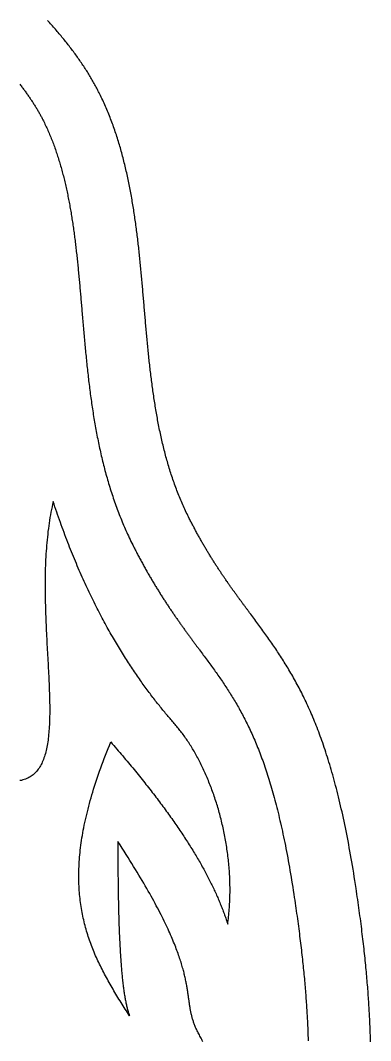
# Model space of a CAD drawing. Extents: x 5 to 105, y 2 to 136.
# Drawn here: x 86.5 to 93.88, y 102.6 to 124.13 of the extents above; entities that cross this region are included whole.
import ezdxf

# ---------------------------------------------------------------- set-up
doc = ezdxf.new("R2010")
doc.units = 0
doc.layers.get('0').update_dxf_attribs({"linetype": 'CONTINUOUS'})

msp = doc.modelspace()

# ---------------------------------------------------------------- linework, layer by layer
at = {"color": 7}
for points in [[(88.1705, 122.578, 0), (88.1582, 122.602, 0), (88.1457, 122.627, 0), (88.1331, 122.652, 0), (88.1203, 122.677, 0), (88.1073, 122.701, 0), (88.0942, 122.726, 0), (88.081, 122.751, 0), (88.0676, 122.775, 0), (88.054, 122.8, 0), (88.0402, 122.824, 0), (88.0264, 122.849, 0), (88.0123, 122.873, 0), (87.9981, 122.897, 0), (87.9838, 122.922, 0), (87.9693, 122.946, 0), (87.9546, 122.97, 0), (87.9399, 122.994, 0), (87.9249, 123.019, 0), (87.9098, 123.043, 0), (87.8946, 123.067, 0), (87.8792, 123.091, 0), (87.8637, 123.115, 0), (87.848, 123.139, 0), (87.8322, 123.163, 0), (87.8162, 123.187, 0), (87.8001, 123.211, 0), (87.7839, 123.235, 0), (87.7675, 123.259, 0), (87.751, 123.283, 0), (87.7343, 123.307, 0), (87.7175, 123.331, 0), (87.7006, 123.355, 0), (87.6835, 123.379, 0), (87.6663, 123.402, 0), (87.649, 123.426, 0), (87.6315, 123.45, 0), (87.6139, 123.474, 0), (87.5962, 123.497, 0), (87.5783, 123.521, 0), (87.5603, 123.545, 0), (87.5422, 123.568, 0), (87.524, 123.592, 0), (87.5056, 123.616, 0), (87.4871, 123.639, 0), (87.4685, 123.663, 0), (87.4497, 123.687, 0), (87.4308, 123.71, 0), (87.4118, 123.734, 0), (87.3927, 123.757, 0), (87.3735, 123.781, 0), (87.3541, 123.804, 0), (87.3346, 123.828, 0), (87.315, 123.851, 0), (87.2953, 123.875, 0), (87.2754, 123.898, 0), (87.2555, 123.922, 0), (87.2354, 123.945, 0), (87.2152, 123.969, 0), (87.1949, 123.992, 0), (87.1745, 124.016, 0), (87.154, 124.039, 0), (87.1334, 124.063, 0), (87.1126, 124.086, 0), (87.0918, 124.11, 0), (87.0708, 124.133, 0)], [(86.4863, 122.783, 0), (86.499, 122.766, 0), (86.5116, 122.75, 0), (86.5241, 122.733, 0), (86.5365, 122.717, 0), (86.5488, 122.7, 0), (86.5611, 122.684, 0), (86.5733, 122.667, 0), (86.5853, 122.651, 0), (86.5973, 122.635, 0), (86.6092, 122.618, 0), (86.621, 122.602, 0), (86.6327, 122.585, 0), (86.6443, 122.569, 0), (86.6558, 122.553, 0), (86.6673, 122.536, 0), (86.6786, 122.52, 0), (86.6899, 122.503, 0), (86.701, 122.487, 0), (86.7121, 122.471, 0), (86.723, 122.454, 0), (86.7339, 122.438, 0), (86.7446, 122.422, 0), (86.7553, 122.405, 0), (86.7659, 122.389, 0), (86.7763, 122.373, 0), (86.7867, 122.356, 0), (86.797, 122.34, 0), (86.8072, 122.323, 0), (86.8172, 122.307, 0), (86.8272, 122.291, 0), (86.8371, 122.274, 0), (86.8468, 122.258, 0), (86.8565, 122.242, 0), (86.8661, 122.226, 0), (86.8756, 122.209, 0), (86.8849, 122.193, 0), (86.8942, 122.177, 0), (86.9033, 122.16, 0), (86.9124, 122.144, 0), (86.9213, 122.128, 0), (86.9302, 122.111, 0), (86.9389, 122.095, 0), (86.9475, 122.079, 0), (86.956, 122.062, 0), (86.9644, 122.046, 0), (86.9727, 122.03, 0), (86.9809, 122.013, 0), (86.989, 121.997, 0)], [(89.1073, 118.102, 0), (89.1042, 118.138, 0), (89.1011, 118.174, 0), (89.098, 118.21, 0), (89.0949, 118.247, 0), (89.0918, 118.283, 0), (89.0887, 118.319, 0), (89.0856, 118.355, 0), (89.0825, 118.392, 0), (89.0793, 118.428, 0), (89.0762, 118.464, 0), (89.073, 118.5, 0), (89.0698, 118.537, 0), (89.0666, 118.573, 0), (89.0633, 118.609, 0), (89.0601, 118.646, 0), (89.0568, 118.682, 0), (89.0535, 118.718, 0), (89.0501, 118.755, 0), (89.0467, 118.791, 0), (89.0433, 118.827, 0), (89.0399, 118.864, 0), (89.0364, 118.9, 0), (89.0329, 118.936, 0), (89.0294, 118.973, 0), (89.0258, 119.009, 0), (89.0222, 119.045, 0), (89.0185, 119.082, 0), (89.0148, 119.118, 0), (89.011, 119.154, 0), (89.0072, 119.191, 0), (89.0034, 119.227, 0), (88.9995, 119.263, 0), (88.9955, 119.3, 0), (88.9915, 119.336, 0), (88.9874, 119.372, 0), (88.9833, 119.409, 0), (88.9791, 119.445, 0), (88.9749, 119.481, 0), (88.9706, 119.518, 0), (88.9663, 119.554, 0), (88.9618, 119.59, 0), (88.9573, 119.626, 0), (88.9528, 119.663, 0), (88.9482, 119.699, 0), (88.9435, 119.735, 0), (88.9387, 119.771, 0), (88.9339, 119.807, 0), (88.9289, 119.844, 0), (88.924, 119.88, 0), (88.9189, 119.916, 0), (88.9137, 119.952, 0), (88.9085, 119.988, 0), (88.9032, 120.024, 0), (88.8978, 120.06, 0), (88.8923, 120.096, 0), (88.8867, 120.132, 0), (88.8811, 120.168, 0), (88.8753, 120.204, 0), (88.8695, 120.24, 0), (88.8636, 120.276, 0), (88.8575, 120.312, 0), (88.8514, 120.347, 0), (88.8452, 120.383, 0), (88.8388, 120.419, 0), (88.8324, 120.455, 0), (88.8259, 120.491, 0), (88.8192, 120.526, 0), (88.8125, 120.562, 0), (88.8056, 120.597, 0), (88.7987, 120.633, 0), (88.7916, 120.669, 0), (88.7844, 120.704, 0), (88.7771, 120.74, 0), (88.7697, 120.775, 0), (88.7622, 120.81, 0), (88.7545, 120.846, 0), (88.7468, 120.881, 0), (88.7389, 120.916, 0), (88.7309, 120.951, 0), (88.7227, 120.987, 0), (88.7145, 121.022, 0), (88.7061, 121.057, 0), (88.6975, 121.092, 0), (88.6889, 121.127, 0), (88.6801, 121.162, 0), (88.6712, 121.197, 0), (88.6621, 121.232, 0), (88.6529, 121.266, 0), (88.6436, 121.301, 0), (88.6341, 121.336, 0), (88.6245, 121.371, 0), (88.6147, 121.405, 0), (88.6048, 121.44, 0), (88.5948, 121.474, 0), (88.5846, 121.509, 0), (88.5742, 121.543, 0), (88.5637, 121.577, 0), (88.5531, 121.612, 0), (88.5423, 121.646, 0), (88.5313, 121.68, 0), (88.5202, 121.714, 0), (88.5089, 121.748, 0), (88.4975, 121.782, 0), (88.4858, 121.816, 0), (88.4741, 121.85, 0), (88.4621, 121.884, 0), (88.45, 121.918, 0), (88.4378, 121.951, 0), (88.4253, 121.985, 0), (88.4127, 122.018, 0), (88.3999, 122.052, 0), (88.387, 122.085, 0), (88.3738, 122.119, 0), (88.3605, 122.152, 0), (88.347, 122.185, 0), (88.3333, 122.218, 0), (88.3195, 122.251, 0), (88.3054, 122.284, 0), (88.2912, 122.317, 0), (88.2768, 122.35, 0), (88.2622, 122.383, 0), (88.2474, 122.415, 0), (88.2324, 122.448, 0), (88.2172, 122.481, 0), (88.2018, 122.513, 0), (88.1863, 122.545, 0), (88.1705, 122.578, 0)], [(86.989, 121.997, 0), (87.0022, 121.97, 0), (87.0153, 121.943, 0), (87.0281, 121.916, 0), (87.0409, 121.888, 0), (87.0534, 121.861, 0), (87.0658, 121.833, 0), (87.0781, 121.806, 0), (87.0901, 121.778, 0), (87.1021, 121.75, 0), (87.1138, 121.723, 0), (87.1255, 121.695, 0), (87.1369, 121.667, 0), (87.1483, 121.638, 0), (87.1594, 121.61, 0), (87.1705, 121.582, 0), (87.1814, 121.554, 0), (87.1921, 121.525, 0), (87.2027, 121.497, 0), (87.2132, 121.468, 0), (87.2235, 121.439, 0), (87.2337, 121.41, 0), (87.2437, 121.382, 0), (87.2536, 121.353, 0), (87.2634, 121.324, 0), (87.273, 121.295, 0), (87.2825, 121.265, 0), (87.2919, 121.236, 0), (87.3011, 121.207, 0), (87.3102, 121.177, 0), (87.3192, 121.148, 0), (87.3281, 121.118, 0), (87.3368, 121.089, 0), (87.3454, 121.059, 0), (87.3539, 121.029, 0), (87.3623, 120.999, 0), (87.3706, 120.969, 0), (87.3787, 120.939, 0), (87.3867, 120.909, 0), (87.3946, 120.879, 0), (87.4024, 120.849, 0), (87.4101, 120.818, 0), (87.4177, 120.788, 0), (87.4251, 120.757, 0), (87.4325, 120.727, 0), (87.4397, 120.696, 0), (87.4469, 120.665, 0), (87.4539, 120.635, 0), (87.4608, 120.604, 0), (87.4677, 120.573, 0), (87.4744, 120.542, 0), (87.481, 120.511, 0), (87.4875, 120.48, 0), (87.494, 120.449, 0), (87.5003, 120.417, 0), (87.5066, 120.386, 0), (87.5127, 120.355, 0), (87.5188, 120.323, 0), (87.5248, 120.292, 0), (87.5306, 120.26, 0), (87.5364, 120.229, 0), (87.5421, 120.197, 0), (87.5478, 120.165, 0), (87.5533, 120.133, 0), (87.5588, 120.102, 0), (87.5641, 120.07, 0), (87.5694, 120.038, 0), (87.5747, 120.006, 0), (87.5798, 119.973, 0), (87.5849, 119.941, 0), (87.5899, 119.909, 0), (87.5948, 119.877, 0), (87.5997, 119.844, 0), (87.6044, 119.812, 0), (87.6091, 119.78, 0), (87.6138, 119.747, 0), (87.6184, 119.714, 0), (87.6229, 119.682, 0), (87.6273, 119.649, 0), (87.6317, 119.616, 0), (87.6361, 119.584, 0), (87.6403, 119.551, 0), (87.6445, 119.518, 0), (87.6487, 119.485, 0), (87.6528, 119.452, 0), (87.6568, 119.419, 0), (87.6608, 119.386, 0), (87.6648, 119.353, 0), (87.6686, 119.319, 0), (87.6725, 119.286, 0), (87.6763, 119.253, 0), (87.68, 119.22, 0), (87.6837, 119.186, 0), (87.6874, 119.153, 0), (87.691, 119.119, 0), (87.6946, 119.086, 0), (87.6981, 119.052, 0), (87.7016, 119.018, 0), (87.705, 118.985, 0), (87.7085, 118.951, 0), (87.7119, 118.917, 0), (87.7152, 118.884, 0), (87.7185, 118.85, 0), (87.7218, 118.816, 0), (87.7251, 118.782, 0), (87.7283, 118.748, 0), (87.7315, 118.714, 0), (87.7347, 118.68, 0), (87.7379, 118.646, 0), (87.741, 118.612, 0), (87.7441, 118.577, 0), (87.7472, 118.543, 0), (87.7503, 118.509, 0), (87.7534, 118.475, 0), (87.7564, 118.44, 0), (87.7594, 118.406, 0), (87.7624, 118.372, 0), (87.7654, 118.337, 0), (87.7684, 118.303, 0), (87.7714, 118.268, 0), (87.7744, 118.234, 0), (87.7774, 118.199, 0), (87.7803, 118.164, 0), (87.7833, 118.13, 0), (87.7862, 118.095, 0), (87.7892, 118.06, 0), (87.7922, 118.026, 0), (87.7951, 117.991, 0)], [(90.0589, 113.619, 0), (90.0428, 113.651, 0), (90.0269, 113.683, 0), (90.0113, 113.715, 0), (89.9958, 113.747, 0), (89.9805, 113.78, 0), (89.9655, 113.812, 0), (89.9506, 113.844, 0), (89.9359, 113.877, 0), (89.9214, 113.91, 0), (89.9071, 113.942, 0), (89.893, 113.975, 0), (89.879, 114.008, 0), (89.8653, 114.041, 0), (89.8517, 114.074, 0), (89.8384, 114.107, 0), (89.8252, 114.14, 0), (89.8121, 114.173, 0), (89.7993, 114.207, 0), (89.7866, 114.24, 0), (89.7741, 114.274, 0), (89.7618, 114.307, 0), (89.7497, 114.341, 0), (89.7377, 114.375, 0), (89.7259, 114.408, 0), (89.7142, 114.442, 0), (89.7027, 114.476, 0), (89.6914, 114.51, 0), (89.6802, 114.544, 0), (89.6692, 114.578, 0), (89.6584, 114.612, 0), (89.6477, 114.647, 0), (89.6372, 114.681, 0), (89.6268, 114.715, 0), (89.6166, 114.75, 0), (89.6065, 114.784, 0), (89.5966, 114.819, 0), (89.5868, 114.853, 0), (89.5771, 114.888, 0), (89.5677, 114.923, 0), (89.5583, 114.958, 0), (89.5491, 114.992, 0), (89.54, 115.027, 0), (89.5311, 115.062, 0), (89.5223, 115.097, 0), (89.5136, 115.132, 0), (89.5051, 115.167, 0), (89.4967, 115.203, 0), (89.4884, 115.238, 0), (89.4803, 115.273, 0), (89.4722, 115.308, 0), (89.4644, 115.344, 0), (89.4566, 115.379, 0), (89.4489, 115.414, 0), (89.4414, 115.45, 0), (89.434, 115.485, 0), (89.4267, 115.521, 0), (89.4195, 115.557, 0), (89.4124, 115.592, 0), (89.4055, 115.628, 0), (89.3986, 115.664, 0), (89.3919, 115.699, 0), (89.3853, 115.735, 0), (89.3787, 115.771, 0), (89.3723, 115.807, 0), (89.366, 115.843, 0), (89.3598, 115.879, 0), (89.3537, 115.915, 0), (89.3476, 115.951, 0), (89.3417, 115.987, 0), (89.3359, 116.023, 0), (89.3301, 116.059, 0), (89.3245, 116.095, 0), (89.3189, 116.131, 0), (89.3135, 116.168, 0), (89.3081, 116.204, 0), (89.3028, 116.24, 0), (89.2976, 116.276, 0), (89.2924, 116.313, 0), (89.2874, 116.349, 0), (89.2824, 116.385, 0), (89.2775, 116.422, 0), (89.2727, 116.458, 0), (89.2679, 116.494, 0), (89.2632, 116.531, 0), (89.2586, 116.567, 0), (89.2541, 116.604, 0), (89.2496, 116.64, 0), (89.2452, 116.677, 0), (89.2408, 116.713, 0), (89.2366, 116.75, 0), (89.2323, 116.786, 0), (89.2282, 116.823, 0), (89.2241, 116.859, 0), (89.22, 116.896, 0), (89.216, 116.932, 0), (89.2121, 116.969, 0), (89.2082, 117.006, 0), (89.2043, 117.042, 0), (89.2005, 117.079, 0), (89.1968, 117.115, 0), (89.1931, 117.152, 0), (89.1894, 117.188, 0), (89.1858, 117.225, 0), (89.1822, 117.262, 0), (89.1787, 117.298, 0), (89.1752, 117.335, 0), (89.1717, 117.372, 0), (89.1683, 117.408, 0), (89.1649, 117.445, 0), (89.1615, 117.481, 0), (89.1582, 117.518, 0), (89.1548, 117.554, 0), (89.1516, 117.591, 0), (89.1483, 117.628, 0), (89.145, 117.664, 0), (89.1418, 117.701, 0), (89.1386, 117.737, 0), (89.1354, 117.774, 0), (89.1323, 117.81, 0), (89.1291, 117.847, 0), (89.126, 117.883, 0), (89.1228, 117.92, 0), (89.1197, 117.956, 0), (89.1166, 117.993, 0), (89.1135, 118.029, 0), (89.1104, 118.066, 0), (89.1073, 118.102, 0)], [(87.7951, 117.991, 0), (87.7985, 117.952, 0), (87.8018, 117.912, 0), (87.8052, 117.873, 0), (87.8085, 117.833, 0), (87.8119, 117.794, 0), (87.8153, 117.754, 0), (87.8187, 117.715, 0), (87.8221, 117.675, 0), (87.8256, 117.636, 0), (87.829, 117.596, 0), (87.8325, 117.557, 0), (87.836, 117.517, 0), (87.8395, 117.478, 0), (87.8431, 117.438, 0), (87.8466, 117.399, 0), (87.8502, 117.359, 0), (87.8539, 117.319, 0), (87.8575, 117.28, 0), (87.8613, 117.24, 0), (87.865, 117.2, 0), (87.8688, 117.161, 0), (87.8726, 117.121, 0), (87.8765, 117.081, 0), (87.8804, 117.042, 0), (87.8844, 117.002, 0), (87.8884, 116.962, 0), (87.8925, 116.923, 0), (87.8966, 116.883, 0), (87.9008, 116.843, 0), (87.905, 116.804, 0), (87.9093, 116.764, 0), (87.9136, 116.724, 0), (87.918, 116.684, 0), (87.9225, 116.645, 0), (87.9271, 116.605, 0), (87.9317, 116.565, 0), (87.9364, 116.525, 0), (87.9411, 116.486, 0), (87.9459, 116.446, 0), (87.9509, 116.406, 0), (87.9558, 116.367, 0), (87.9609, 116.327, 0), (87.966, 116.287, 0), (87.9713, 116.247, 0), (87.9766, 116.208, 0), (87.982, 116.168, 0), (87.9875, 116.128, 0), (87.9931, 116.089, 0), (87.9987, 116.049, 0), (88.0045, 116.009, 0), (88.0104, 115.97, 0), (88.0163, 115.93, 0), (88.0224, 115.89, 0), (88.0286, 115.851, 0), (88.0349, 115.811, 0), (88.0412, 115.771, 0), (88.0477, 115.732, 0), (88.0543, 115.692, 0), (88.061, 115.653, 0), (88.0679, 115.613, 0), (88.0748, 115.574, 0), (88.0819, 115.534, 0), (88.089, 115.494, 0), (88.0963, 115.455, 0), (88.1038, 115.416, 0), (88.1113, 115.376, 0), (88.119, 115.337, 0), (88.1268, 115.297, 0), (88.1347, 115.258, 0), (88.1428, 115.218, 0), (88.151, 115.179, 0), (88.1593, 115.14, 0), (88.1678, 115.1, 0), (88.1764, 115.061, 0), (88.1852, 115.022, 0), (88.1941, 114.982, 0), (88.2032, 114.943, 0), (88.2124, 114.904, 0), (88.2217, 114.865, 0), (88.2312, 114.826, 0), (88.2409, 114.786, 0), (88.2507, 114.747, 0), (88.2607, 114.708, 0), (88.2708, 114.669, 0), (88.2811, 114.63, 0), (88.2915, 114.591, 0), (88.3021, 114.552, 0), (88.3129, 114.513, 0), (88.3239, 114.474, 0), (88.335, 114.435, 0), (88.3463, 114.397, 0), (88.3578, 114.358, 0), (88.3694, 114.319, 0), (88.3813, 114.28, 0), (88.3933, 114.242, 0), (88.4055, 114.203, 0), (88.4179, 114.164, 0), (88.4304, 114.126, 0), (88.4432, 114.087, 0), (88.4561, 114.049, 0), (88.4693, 114.01, 0), (88.4826, 113.972, 0), (88.4961, 113.933, 0), (88.5098, 113.895, 0), (88.5237, 113.856, 0), (88.5379, 113.818, 0), (88.5522, 113.78, 0), (88.5667, 113.742, 0), (88.5815, 113.703, 0), (88.5964, 113.665, 0), (88.6116, 113.627, 0), (88.6269, 113.589, 0), (88.6425, 113.551, 0), (88.6583, 113.513, 0), (88.6743, 113.475, 0), (88.6906, 113.437, 0), (88.707, 113.4, 0), (88.7237, 113.362, 0), (88.7406, 113.324, 0), (88.7578, 113.286, 0), (88.7751, 113.249, 0), (88.7927, 113.211, 0), (88.8106, 113.174, 0), (88.8287, 113.136, 0), (88.847, 113.099, 0), (88.8655, 113.062, 0), (88.8843, 113.024, 0)], [(87.1888, 113.98, 0), (87.176, 113.924, 0), (87.1638, 113.867, 0), (87.1521, 113.81, 0), (87.1411, 113.752, 0), (87.1306, 113.695, 0), (87.1206, 113.637, 0), (87.1112, 113.579, 0), (87.1023, 113.521, 0), (87.0939, 113.462, 0), (87.086, 113.404, 0), (87.0787, 113.345, 0), (87.0718, 113.286, 0), (87.0653, 113.227, 0), (87.0593, 113.167, 0), (87.0538, 113.108, 0), (87.0487, 113.048, 0), (87.0441, 112.989, 0), (87.0398, 112.929, 0), (87.036, 112.869, 0), (87.0325, 112.809, 0), (87.0294, 112.749, 0), (87.0267, 112.689, 0), (87.0244, 112.628, 0), (87.0224, 112.568, 0), (87.0207, 112.508, 0), (87.0193, 112.447, 0), (87.0183, 112.387, 0), (87.0176, 112.327, 0), (87.0171, 112.266, 0), (87.0169, 112.206, 0), (87.017, 112.146, 0), (87.0174, 112.085, 0), (87.018, 112.025, 0), (87.0188, 111.965, 0), (87.0199, 111.905, 0), (87.0211, 111.845, 0), (87.0226, 111.785, 0), (87.0242, 111.725, 0), (87.0261, 111.665, 0), (87.028, 111.606, 0), (87.0302, 111.546, 0), (87.0325, 111.487, 0), (87.0349, 111.428, 0), (87.0374, 111.369, 0), (87.0401, 111.31, 0), (87.0428, 111.251, 0), (87.0457, 111.193, 0), (87.0486, 111.135, 0), (87.0515, 111.077, 0), (87.0545, 111.019, 0), (87.0576, 110.961, 0), (87.0607, 110.904, 0), (87.0638, 110.847, 0), (87.0669, 110.79, 0), (87.07, 110.734, 0), (87.0731, 110.678, 0), (87.0762, 110.622, 0), (87.0792, 110.566, 0), (87.0822, 110.511, 0), (87.0851, 110.456, 0), (87.088, 110.402, 0), (87.0907, 110.347, 0), (87.0934, 110.293, 0), (87.096, 110.24, 0), (87.0984, 110.187, 0), (87.1008, 110.134, 0), (87.1029, 110.082, 0), (87.105, 110.03, 0), (87.1068, 109.979, 0), (87.1085, 109.928, 0), (87.11, 109.877, 0), (87.1114, 109.827, 0), (87.1125, 109.778, 0), (87.1133, 109.729, 0), (87.114, 109.68, 0), (87.1144, 109.632, 0), (87.1146, 109.584, 0), (87.1145, 109.537, 0), (87.1141, 109.491, 0), (87.1134, 109.445, 0), (87.1125, 109.399, 0), (87.1112, 109.355, 0), (87.1096, 109.31, 0), (87.1077, 109.267, 0), (87.1054, 109.224, 0), (87.1028, 109.181, 0), (87.0998, 109.139, 0), (87.0965, 109.098, 0), (87.0927, 109.058, 0), (87.0886, 109.018, 0), (87.084, 108.978, 0), (87.0791, 108.94, 0), (87.0736, 108.902, 0), (87.0678, 108.865, 0), (87.0615, 108.828, 0), (87.0547, 108.793, 0), (87.0474, 108.758, 0), (87.0397, 108.723, 0), (87.0314, 108.69, 0), (87.0227, 108.657, 0), (87.0134, 108.625, 0), (87.0036, 108.594, 0), (86.9932, 108.563, 0), (86.9823, 108.534, 0), (86.9708, 108.505, 0), (86.9587, 108.477, 0), (86.9461, 108.45, 0), (86.9328, 108.424, 0), (86.9189, 108.398, 0), (86.9044, 108.374, 0), (86.8893, 108.35, 0), (86.8735, 108.327, 0), (86.857, 108.305, 0), (86.8399, 108.284, 0), (86.8221, 108.264, 0), (86.8036, 108.245, 0), (86.7844, 108.227, 0), (86.7645, 108.209, 0), (86.7439, 108.193, 0), (86.7225, 108.178, 0), (86.7004, 108.164, 0), (86.6775, 108.15, 0), (86.6539, 108.138, 0), (86.6294, 108.127, 0), (86.6042, 108.116, 0), (86.5781, 108.107, 0), (86.5513, 108.099, 0)], [(89.7593, 109.271, 0), (89.7418, 109.291, 0), (89.7241, 109.311, 0), (89.7064, 109.332, 0), (89.6885, 109.352, 0), (89.6705, 109.373, 0), (89.6524, 109.395, 0), (89.6342, 109.416, 0), (89.6159, 109.438, 0), (89.5975, 109.46, 0), (89.579, 109.482, 0), (89.5604, 109.504, 0), (89.5417, 109.527, 0), (89.5229, 109.55, 0), (89.504, 109.573, 0), (89.4851, 109.596, 0), (89.466, 109.62, 0), (89.4468, 109.643, 0), (89.4276, 109.668, 0), (89.4083, 109.692, 0), (89.3889, 109.716, 0), (89.3694, 109.741, 0), (89.3498, 109.766, 0), (89.3302, 109.792, 0), (89.3105, 109.817, 0), (89.2907, 109.843, 0), (89.2708, 109.869, 0), (89.2509, 109.895, 0), (89.2309, 109.922, 0), (89.2108, 109.949, 0), (89.1907, 109.976, 0), (89.1705, 110.003, 0), (89.1502, 110.031, 0), (89.1299, 110.059, 0), (89.1095, 110.087, 0), (89.089, 110.115, 0), (89.0685, 110.144, 0), (89.048, 110.173, 0), (89.0274, 110.202, 0), (89.0067, 110.232, 0), (88.986, 110.261, 0), (88.9653, 110.291, 0), (88.9445, 110.322, 0), (88.9236, 110.352, 0), (88.9028, 110.383, 0), (88.8818, 110.414, 0), (88.8609, 110.446, 0), (88.8399, 110.477, 0), (88.8188, 110.509, 0), (88.7978, 110.541, 0), (88.7767, 110.574, 0), (88.7555, 110.606, 0), (88.7344, 110.639, 0), (88.7132, 110.673, 0), (88.692, 110.706, 0), (88.6707, 110.74, 0), (88.6495, 110.774, 0), (88.6282, 110.809, 0), (88.6069, 110.843, 0), (88.5856, 110.878, 0), (88.5642, 110.914, 0), (88.5429, 110.949, 0), (88.5216, 110.985, 0), (88.5002, 111.021, 0), (88.4788, 111.058, 0), (88.4574, 111.094, 0), (88.436, 111.131, 0), (88.4147, 111.169, 0), (88.3933, 111.206, 0), (88.3719, 111.244, 0), (88.3505, 111.282, 0), (88.3291, 111.321, 0), (88.3077, 111.36, 0), (88.2863, 111.399, 0), (88.265, 111.438, 0), (88.2436, 111.478, 0), (88.2223, 111.518, 0), (88.2009, 111.558, 0), (88.1796, 111.599, 0), (88.1583, 111.64, 0), (88.137, 111.681, 0), (88.1158, 111.722, 0), (88.0946, 111.764, 0), (88.0733, 111.806, 0), (88.0521, 111.849, 0), (88.031, 111.891, 0), (88.0099, 111.935, 0), (87.9887, 111.978, 0), (87.9677, 112.022, 0), (87.9466, 112.066, 0), (87.9256, 112.11, 0), (87.9047, 112.155, 0), (87.8837, 112.199, 0), (87.8629, 112.245, 0), (87.842, 112.29, 0), (87.8212, 112.336, 0), (87.8005, 112.382, 0), (87.7797, 112.429, 0), (87.7591, 112.476, 0), (87.7385, 112.523, 0), (87.7179, 112.571, 0), (87.6974, 112.618, 0), (87.677, 112.667, 0), (87.6566, 112.715, 0), (87.6363, 112.764, 0), (87.616, 112.813, 0), (87.5958, 112.863, 0), (87.5756, 112.912, 0), (87.5556, 112.963, 0), (87.5355, 113.013, 0), (87.5156, 113.064, 0), (87.4957, 113.115, 0), (87.4759, 113.167, 0), (87.4562, 113.218, 0), (87.4366, 113.271, 0), (87.417, 113.323, 0), (87.3975, 113.376, 0), (87.3781, 113.429, 0), (87.3588, 113.483, 0), (87.3395, 113.537, 0), (87.3204, 113.591, 0), (87.3013, 113.645, 0), (87.2823, 113.7, 0), (87.2634, 113.755, 0), (87.2446, 113.811, 0), (87.2259, 113.867, 0), (87.2073, 113.923, 0), (87.1888, 113.98, 0)], [(91.3323, 111.629, 0), (91.3226, 111.642, 0), (91.313, 111.655, 0), (91.3033, 111.668, 0), (91.2936, 111.681, 0), (91.2839, 111.694, 0), (91.2742, 111.707, 0), (91.2645, 111.72, 0), (91.2547, 111.733, 0), (91.245, 111.746, 0), (91.2353, 111.76, 0), (91.2256, 111.773, 0), (91.2158, 111.786, 0), (91.2061, 111.799, 0), (91.1963, 111.812, 0), (91.1866, 111.826, 0), (91.1768, 111.839, 0), (91.1671, 111.852, 0), (91.1573, 111.865, 0), (91.1475, 111.879, 0), (91.1377, 111.892, 0), (91.128, 111.905, 0), (91.1182, 111.919, 0), (91.1084, 111.932, 0), (91.0986, 111.946, 0), (91.0888, 111.959, 0), (91.079, 111.972, 0), (91.0691, 111.986, 0), (91.0593, 111.999, 0), (91.0495, 112.013, 0), (91.0397, 112.027, 0), (91.0298, 112.04, 0), (91.02, 112.054, 0), (91.0101, 112.068, 0), (91.0003, 112.081, 0), (90.9904, 112.095, 0), (90.9805, 112.109, 0), (90.9707, 112.123, 0), (90.9608, 112.137, 0), (90.9509, 112.151, 0), (90.941, 112.164, 0), (90.9311, 112.178, 0), (90.9212, 112.192, 0), (90.9113, 112.207, 0), (90.9014, 112.221, 0), (90.8915, 112.235, 0), (90.8816, 112.249, 0), (90.8716, 112.263, 0), (90.8617, 112.278, 0), (90.8518, 112.292, 0), (90.8418, 112.306, 0), (90.8319, 112.321, 0), (90.8219, 112.335, 0), (90.812, 112.35, 0), (90.802, 112.364, 0), (90.792, 112.379, 0), (90.7821, 112.394, 0), (90.7721, 112.408, 0), (90.7621, 112.423, 0), (90.7521, 112.438, 0), (90.7421, 112.453, 0), (90.7321, 112.468, 0), (90.7221, 112.483, 0), (90.7121, 112.498, 0), (90.702, 112.513, 0), (90.692, 112.528, 0), (90.682, 112.543, 0), (90.6719, 112.559, 0), (90.6619, 112.574, 0), (90.6518, 112.589, 0), (90.6418, 112.605, 0), (90.6317, 112.621, 0), (90.6216, 112.636, 0), (90.6116, 112.652, 0), (90.6015, 112.668, 0), (90.5914, 112.683, 0), (90.5813, 112.699, 0), (90.5712, 112.715, 0), (90.5611, 112.731, 0), (90.551, 112.747, 0), (90.5409, 112.764, 0), (90.5308, 112.78, 0), (90.5207, 112.796, 0), (90.5105, 112.812, 0), (90.5004, 112.829, 0), (90.4902, 112.845, 0), (90.4801, 112.862, 0), (90.4699, 112.879, 0), (90.4598, 112.896, 0), (90.4496, 112.912, 0), (90.4394, 112.929, 0), (90.4293, 112.946, 0), (90.4191, 112.963, 0), (90.4089, 112.981, 0), (90.3987, 112.998, 0), (90.3885, 113.015, 0), (90.3783, 113.033, 0), (90.3681, 113.05, 0), (90.3578, 113.068, 0), (90.3476, 113.085, 0), (90.3374, 113.103, 0), (90.3272, 113.121, 0), (90.3169, 113.139, 0), (90.3067, 113.157, 0), (90.2964, 113.175, 0), (90.2861, 113.193, 0), (90.2759, 113.212, 0), (90.2656, 113.23, 0), (90.2553, 113.249, 0), (90.245, 113.267, 0), (90.2348, 113.286, 0), (90.2245, 113.305, 0), (90.2142, 113.323, 0), (90.2038, 113.342, 0), (90.1935, 113.362, 0), (90.1832, 113.381, 0), (90.1729, 113.4, 0), (90.1625, 113.419, 0), (90.1522, 113.439, 0), (90.1419, 113.458, 0), (90.1315, 113.478, 0), (90.1212, 113.498, 0), (90.1108, 113.518, 0), (90.1004, 113.538, 0), (90.09, 113.558, 0), (90.0797, 113.578, 0), (90.0693, 113.599, 0), (90.0589, 113.619, 0)], [(88.8843, 113.024, 0), (88.8959, 113.001, 0), (88.9075, 112.979, 0), (88.9191, 112.956, 0), (88.9306, 112.934, 0), (88.9422, 112.911, 0), (88.9538, 112.889, 0), (88.9653, 112.867, 0), (88.9769, 112.845, 0), (88.9884, 112.823, 0), (89, 112.802, 0), (89.0115, 112.78, 0), (89.023, 112.758, 0), (89.0345, 112.737, 0), (89.0461, 112.716, 0), (89.0576, 112.695, 0), (89.0691, 112.674, 0), (89.0806, 112.653, 0), (89.092, 112.632, 0), (89.1035, 112.611, 0), (89.115, 112.59, 0), (89.1265, 112.57, 0), (89.1379, 112.549, 0), (89.1494, 112.529, 0), (89.1608, 112.509, 0), (89.1723, 112.489, 0), (89.1837, 112.469, 0), (89.1951, 112.449, 0), (89.2065, 112.429, 0), (89.2179, 112.409, 0), (89.2293, 112.39, 0), (89.2407, 112.37, 0), (89.2521, 112.351, 0), (89.2635, 112.331, 0), (89.2748, 112.312, 0), (89.2862, 112.293, 0), (89.2975, 112.274, 0), (89.3089, 112.255, 0), (89.3202, 112.236, 0), (89.3315, 112.217, 0), (89.3428, 112.199, 0), (89.3541, 112.18, 0), (89.3654, 112.162, 0), (89.3767, 112.143, 0), (89.3879, 112.125, 0), (89.3992, 112.107, 0), (89.4104, 112.089, 0), (89.4217, 112.071, 0), (89.4329, 112.053, 0), (89.4441, 112.035, 0), (89.4553, 112.017, 0), (89.4665, 111.999, 0), (89.4777, 111.982, 0), (89.4888, 111.964, 0), (89.5, 111.947, 0), (89.5111, 111.929, 0), (89.5223, 111.912, 0), (89.5334, 111.895, 0), (89.5445, 111.878, 0), (89.5556, 111.861, 0), (89.5667, 111.844, 0), (89.5777, 111.827, 0), (89.5888, 111.81, 0), (89.5998, 111.793, 0), (89.6109, 111.776, 0), (89.6219, 111.76, 0), (89.6329, 111.743, 0), (89.6439, 111.727, 0), (89.6549, 111.711, 0), (89.6659, 111.694, 0), (89.6768, 111.678, 0), (89.6878, 111.662, 0), (89.6987, 111.646, 0), (89.7096, 111.63, 0), (89.7205, 111.614, 0), (89.7314, 111.598, 0), (89.7423, 111.582, 0), (89.7531, 111.566, 0), (89.764, 111.55, 0), (89.7748, 111.535, 0), (89.7856, 111.519, 0), (89.7964, 111.504, 0), (89.8072, 111.488, 0), (89.8179, 111.473, 0), (89.8287, 111.458, 0), (89.8394, 111.442, 0), (89.8502, 111.427, 0), (89.8609, 111.412, 0), (89.8716, 111.397, 0), (89.8822, 111.382, 0), (89.8929, 111.367, 0), (89.9035, 111.352, 0), (89.9142, 111.337, 0), (89.9248, 111.322, 0), (89.9354, 111.307, 0), (89.9459, 111.293, 0), (89.9565, 111.278, 0), (89.967, 111.263, 0), (89.9776, 111.249, 0), (89.9881, 111.234, 0), (89.9986, 111.22, 0), (90.009, 111.205, 0), (90.0195, 111.191, 0), (90.0299, 111.177, 0), (90.0404, 111.162, 0), (90.0508, 111.148, 0), (90.0612, 111.134, 0), (90.0715, 111.12, 0), (90.0819, 111.106, 0), (90.0922, 111.092, 0), (90.1025, 111.078, 0), (90.1128, 111.064, 0), (90.1231, 111.05, 0), (90.1333, 111.036, 0), (90.1436, 111.022, 0), (90.1538, 111.008, 0), (90.164, 110.994, 0), (90.1742, 110.981, 0), (90.1843, 110.967, 0), (90.1945, 110.953, 0), (90.2046, 110.939, 0), (90.2147, 110.926, 0), (90.2248, 110.912, 0), (90.2348, 110.899, 0), (90.2448, 110.885, 0), (90.2549, 110.872, 0), (90.2649, 110.858, 0), (90.2748, 110.845, 0)], [(93.5774, 105.81, 0), (93.5649, 105.893, 0), (93.5524, 105.974, 0), (93.5397, 106.055, 0), (93.527, 106.134, 0), (93.5141, 106.213, 0), (93.5011, 106.291, 0), (93.4881, 106.368, 0), (93.4749, 106.444, 0), (93.4617, 106.519, 0), (93.4483, 106.594, 0), (93.4349, 106.667, 0), (93.4213, 106.74, 0), (93.4077, 106.812, 0), (93.394, 106.884, 0), (93.3801, 106.954, 0), (93.3662, 107.024, 0), (93.3522, 107.093, 0), (93.3381, 107.161, 0), (93.3239, 107.228, 0), (93.3096, 107.294, 0), (93.2952, 107.36, 0), (93.2807, 107.425, 0), (93.2661, 107.49, 0), (93.2514, 107.553, 0), (93.2367, 107.616, 0), (93.2218, 107.678, 0), (93.2069, 107.74, 0), (93.1919, 107.801, 0), (93.1768, 107.861, 0), (93.1616, 107.92, 0), (93.1463, 107.979, 0), (93.1309, 108.037, 0), (93.1154, 108.094, 0), (93.0999, 108.151, 0), (93.0842, 108.207, 0), (93.0685, 108.262, 0), (93.0527, 108.317, 0), (93.0368, 108.371, 0), (93.0208, 108.425, 0), (93.0047, 108.478, 0), (92.9886, 108.53, 0), (92.9723, 108.582, 0), (92.956, 108.633, 0), (92.9396, 108.684, 0), (92.9231, 108.734, 0), (92.9066, 108.784, 0), (92.8899, 108.832, 0), (92.8732, 108.881, 0), (92.8564, 108.929, 0), (92.8395, 108.976, 0), (92.8225, 109.023, 0), (92.8055, 109.069, 0), (92.7884, 109.115, 0), (92.7711, 109.16, 0), (92.7539, 109.205, 0), (92.7365, 109.249, 0), (92.7191, 109.293, 0), (92.7016, 109.336, 0), (92.684, 109.379, 0), (92.6663, 109.422, 0), (92.6486, 109.464, 0), (92.6307, 109.505, 0), (92.6128, 109.546, 0), (92.5949, 109.587, 0), (92.5768, 109.627, 0), (92.5587, 109.667, 0), (92.5405, 109.707, 0), (92.5223, 109.746, 0), (92.504, 109.785, 0), (92.4856, 109.823, 0), (92.4671, 109.861, 0), (92.4485, 109.898, 0), (92.4299, 109.936, 0), (92.4113, 109.973, 0), (92.3925, 110.009, 0), (92.3737, 110.045, 0), (92.3548, 110.081, 0), (92.3358, 110.117, 0), (92.3168, 110.152, 0), (92.2977, 110.187, 0), (92.2786, 110.222, 0), (92.2593, 110.256, 0), (92.24, 110.29, 0), (92.2207, 110.324, 0), (92.2013, 110.357, 0), (92.1818, 110.391, 0), (92.1622, 110.424, 0), (92.1426, 110.457, 0), (92.1229, 110.489, 0), (92.1032, 110.521, 0), (92.0834, 110.554, 0), (92.0635, 110.586, 0), (92.0436, 110.617, 0), (92.0236, 110.649, 0), (92.0035, 110.68, 0), (91.9834, 110.711, 0), (91.9633, 110.742, 0), (91.943, 110.773, 0), (91.9227, 110.804, 0), (91.9024, 110.834, 0), (91.882, 110.865, 0), (91.8615, 110.895, 0), (91.841, 110.925, 0), (91.8204, 110.955, 0), (91.7998, 110.985, 0), (91.7791, 111.014, 0), (91.7583, 111.044, 0), (91.7375, 111.074, 0), (91.7167, 111.103, 0), (91.6958, 111.133, 0), (91.6748, 111.162, 0), (91.6538, 111.191, 0), (91.6327, 111.22, 0), (91.6116, 111.25, 0), (91.5904, 111.279, 0), (91.5692, 111.308, 0), (91.5479, 111.337, 0), (91.5265, 111.366, 0), (91.5052, 111.395, 0), (91.4837, 111.424, 0), (91.4622, 111.453, 0), (91.4407, 111.483, 0), (91.4191, 111.512, 0), (91.3975, 111.541, 0), (91.3758, 111.57, 0), (91.3541, 111.599, 0), (91.3323, 111.629, 0)], [(90.2748, 110.845, 0), (90.2949, 110.818, 0), (90.3149, 110.791, 0), (90.3349, 110.764, 0), (90.3547, 110.737, 0), (90.3745, 110.71, 0), (90.3943, 110.684, 0), (90.414, 110.657, 0), (90.4336, 110.63, 0), (90.4531, 110.604, 0), (90.4726, 110.577, 0), (90.492, 110.551, 0), (90.5113, 110.524, 0), (90.5306, 110.498, 0), (90.5498, 110.471, 0), (90.569, 110.445, 0), (90.588, 110.418, 0), (90.607, 110.391, 0), (90.626, 110.365, 0), (90.6448, 110.338, 0), (90.6636, 110.311, 0), (90.6824, 110.284, 0), (90.701, 110.258, 0), (90.7196, 110.231, 0), (90.7382, 110.204, 0), (90.7566, 110.177, 0), (90.775, 110.149, 0), (90.7933, 110.122, 0), (90.8116, 110.095, 0), (90.8298, 110.067, 0), (90.8479, 110.04, 0), (90.866, 110.012, 0), (90.884, 109.984, 0), (90.9019, 109.956, 0), (90.9197, 109.928, 0), (90.9375, 109.899, 0), (90.9552, 109.871, 0), (90.9729, 109.842, 0), (90.9905, 109.813, 0), (91.008, 109.784, 0), (91.0254, 109.755, 0), (91.0428, 109.725, 0), (91.0601, 109.696, 0), (91.0773, 109.666, 0), (91.0945, 109.635, 0), (91.1116, 109.605, 0), (91.1286, 109.574, 0), (91.1456, 109.544, 0), (91.1625, 109.512, 0), (91.1793, 109.481, 0), (91.196, 109.449, 0), (91.2127, 109.417, 0), (91.2293, 109.385, 0), (91.2459, 109.353, 0), (91.2624, 109.32, 0), (91.2788, 109.287, 0), (91.2951, 109.253, 0), (91.3114, 109.22, 0), (91.3276, 109.185, 0), (91.3437, 109.151, 0), (91.3598, 109.116, 0), (91.3758, 109.081, 0), (91.3917, 109.046, 0), (91.4075, 109.01, 0), (91.4233, 108.974, 0), (91.439, 108.937, 0), (91.4547, 108.9, 0), (91.4703, 108.863, 0), (91.4858, 108.825, 0), (91.5012, 108.787, 0), (91.5166, 108.748, 0), (91.5318, 108.709, 0), (91.5471, 108.669, 0), (91.5622, 108.629, 0), (91.5773, 108.589, 0), (91.5923, 108.548, 0), (91.6073, 108.507, 0), (91.6221, 108.465, 0), (91.6369, 108.423, 0), (91.6517, 108.38, 0), (91.6663, 108.337, 0), (91.6809, 108.293, 0), (91.6954, 108.249, 0), (91.7099, 108.204, 0), (91.7243, 108.159, 0), (91.7386, 108.113, 0), (91.7528, 108.067, 0), (91.767, 108.02, 0), (91.7811, 107.973, 0), (91.7951, 107.925, 0), (91.809, 107.876, 0), (91.8229, 107.827, 0), (91.8367, 107.777, 0), (91.8505, 107.727, 0), (91.8641, 107.676, 0), (91.8777, 107.625, 0), (91.8913, 107.573, 0), (91.9047, 107.52, 0), (91.9181, 107.467, 0), (91.9314, 107.413, 0), (91.9447, 107.358, 0), (91.9578, 107.303, 0), (91.9709, 107.247, 0), (91.984, 107.191, 0), (91.9969, 107.133, 0), (92.0098, 107.075, 0), (92.0226, 107.017, 0), (92.0353, 106.958, 0), (92.048, 106.898, 0), (92.0606, 106.837, 0), (92.0731, 106.776, 0), (92.0856, 106.713, 0), (92.098, 106.651, 0), (92.1103, 106.587, 0), (92.1225, 106.523, 0), (92.1347, 106.458, 0), (92.1468, 106.392, 0), (92.1588, 106.325, 0), (92.1707, 106.258, 0), (92.1826, 106.19, 0), (92.1944, 106.121, 0), (92.2061, 106.051, 0), (92.2178, 105.981, 0), (92.2294, 105.909, 0), (92.2409, 105.837, 0), (92.2523, 105.764, 0), (92.2637, 105.69, 0), (92.275, 105.616, 0)], [(90.8698, 105.055, 0), (90.875, 105.094, 0), (90.8798, 105.133, 0), (90.8844, 105.172, 0), (90.8887, 105.211, 0), (90.8927, 105.25, 0), (90.8964, 105.289, 0), (90.8998, 105.328, 0), (90.9029, 105.367, 0), (90.9057, 105.406, 0), (90.9082, 105.445, 0), (90.9105, 105.484, 0), (90.9124, 105.523, 0), (90.9141, 105.562, 0), (90.9155, 105.601, 0), (90.9166, 105.64, 0), (90.9175, 105.679, 0), (90.918, 105.718, 0), (90.9183, 105.757, 0), (90.9183, 105.796, 0), (90.9181, 105.835, 0), (90.9176, 105.874, 0), (90.9168, 105.913, 0), (90.9158, 105.951, 0), (90.9145, 105.99, 0), (90.9129, 106.029, 0), (90.9111, 106.068, 0), (90.909, 106.106, 0), (90.9067, 106.145, 0), (90.9042, 106.184, 0), (90.9013, 106.222, 0), (90.8983, 106.261, 0), (90.895, 106.299, 0), (90.8914, 106.337, 0), (90.8876, 106.376, 0), (90.8836, 106.414, 0), (90.8793, 106.452, 0), (90.8748, 106.49, 0), (90.8701, 106.528, 0), (90.8651, 106.566, 0), (90.8599, 106.604, 0), (90.8545, 106.642, 0), (90.8489, 106.679, 0), (90.843, 106.717, 0), (90.8369, 106.755, 0), (90.8306, 106.792, 0), (90.8241, 106.829, 0), (90.8174, 106.867, 0), (90.8104, 106.904, 0), (90.8033, 106.941, 0), (90.7959, 106.978, 0), (90.7883, 107.014, 0), (90.7805, 107.051, 0), (90.7725, 107.088, 0), (90.7644, 107.124, 0), (90.756, 107.16, 0), (90.7474, 107.197, 0), (90.7386, 107.233, 0), (90.7297, 107.269, 0), (90.7205, 107.304, 0), (90.7112, 107.34, 0), (90.7016, 107.376, 0), (90.6919, 107.411, 0), (90.682, 107.446, 0), (90.6719, 107.481, 0), (90.6617, 107.516, 0), (90.6512, 107.551, 0), (90.6406, 107.586, 0), (90.6299, 107.62, 0), (90.6189, 107.655, 0), (90.6078, 107.689, 0), (90.5965, 107.723, 0), (90.585, 107.756, 0), (90.5734, 107.79, 0), (90.5616, 107.824, 0), (90.5497, 107.857, 0), (90.5376, 107.89, 0), (90.5254, 107.923, 0), (90.513, 107.956, 0), (90.5004, 107.988, 0), (90.4877, 108.02, 0), (90.4749, 108.053, 0), (90.4619, 108.085, 0), (90.4487, 108.116, 0), (90.4354, 108.148, 0), (90.422, 108.179, 0), (90.4085, 108.21, 0), (90.3948, 108.241, 0), (90.381, 108.272, 0), (90.367, 108.302, 0), (90.3529, 108.333, 0), (90.3387, 108.363, 0), (90.3244, 108.393, 0), (90.3099, 108.422, 0), (90.2954, 108.451, 0), (90.2807, 108.481, 0), (90.2658, 108.509, 0), (90.2509, 108.538, 0), (90.2359, 108.566, 0), (90.2207, 108.595, 0), (90.2055, 108.623, 0), (90.1901, 108.65, 0), (90.1746, 108.678, 0), (90.159, 108.705, 0), (90.1433, 108.732, 0), (90.1276, 108.758, 0), (90.1117, 108.784, 0), (90.0957, 108.811, 0), (90.0797, 108.836, 0), (90.0635, 108.862, 0), (90.0472, 108.887, 0), (90.0309, 108.912, 0), (90.0145, 108.937, 0), (89.998, 108.961, 0), (89.9814, 108.985, 0), (89.9647, 109.009, 0), (89.948, 109.033, 0), (89.9312, 109.056, 0), (89.9143, 109.079, 0), (89.8973, 109.101, 0), (89.8803, 109.124, 0), (89.8632, 109.146, 0), (89.8461, 109.167, 0), (89.8288, 109.189, 0), (89.8115, 109.21, 0), (89.7942, 109.23, 0), (89.7768, 109.251, 0), (89.7593, 109.271, 0)], [(88.7996, 103.123, 0), (88.7767, 103.158, 0), (88.7539, 103.193, 0), (88.7312, 103.229, 0), (88.7087, 103.264, 0), (88.6863, 103.299, 0), (88.664, 103.334, 0), (88.6418, 103.369, 0), (88.6199, 103.404, 0), (88.598, 103.439, 0), (88.5764, 103.474, 0), (88.5549, 103.509, 0), (88.5335, 103.544, 0), (88.5124, 103.578, 0), (88.4914, 103.613, 0), (88.4706, 103.648, 0), (88.45, 103.683, 0), (88.4295, 103.718, 0), (88.4093, 103.753, 0), (88.3893, 103.788, 0), (88.3694, 103.823, 0), (88.3498, 103.857, 0), (88.3304, 103.892, 0), (88.3112, 103.927, 0), (88.2923, 103.963, 0), (88.2735, 103.998, 0), (88.255, 104.033, 0), (88.2368, 104.068, 0), (88.2188, 104.103, 0), (88.201, 104.139, 0), (88.1835, 104.174, 0), (88.1662, 104.21, 0), (88.1492, 104.245, 0), (88.1325, 104.281, 0), (88.116, 104.317, 0), (88.0998, 104.353, 0), (88.0839, 104.389, 0), (88.0682, 104.425, 0), (88.0529, 104.462, 0), (88.0378, 104.498, 0), (88.0231, 104.535, 0), (88.0086, 104.571, 0), (87.9945, 104.608, 0), (87.9806, 104.645, 0), (87.9671, 104.683, 0), (87.9539, 104.72, 0), (87.9411, 104.758, 0), (87.9285, 104.795, 0), (87.9163, 104.833, 0), (87.9044, 104.871, 0), (87.8929, 104.91, 0), (87.8817, 104.948, 0), (87.8709, 104.987, 0), (87.8604, 105.026, 0), (87.8503, 105.065, 0), (87.8406, 105.104, 0), (87.8312, 105.144, 0), (87.8222, 105.184, 0), (87.8136, 105.224, 0), (87.8054, 105.264, 0), (87.7975, 105.305, 0), (87.7901, 105.346, 0), (87.783, 105.387, 0), (87.7764, 105.428, 0), (87.7702, 105.47, 0), (87.7643, 105.512, 0), (87.7589, 105.554, 0), (87.754, 105.596, 0), (87.7494, 105.639, 0), (87.7453, 105.682, 0), (87.7416, 105.726, 0), (87.7384, 105.769, 0), (87.7356, 105.814, 0), (87.7332, 105.858, 0), (87.7313, 105.903, 0), (87.7299, 105.948, 0), (87.7289, 105.993, 0), (87.7284, 106.039, 0), (87.7283, 106.085, 0), (87.7288, 106.131, 0), (87.7297, 106.178, 0), (87.7311, 106.226, 0), (87.733, 106.273, 0), (87.7354, 106.321, 0), (87.7383, 106.37, 0), (87.7417, 106.418, 0), (87.7457, 106.468, 0), (87.7501, 106.517, 0), (87.755, 106.567, 0), (87.7605, 106.618, 0), (87.7665, 106.668, 0), (87.773, 106.72, 0), (87.7801, 106.771, 0), (87.7877, 106.824, 0), (87.7959, 106.876, 0), (87.8046, 106.929, 0), (87.8139, 106.983, 0), (87.8237, 107.037, 0), (87.8341, 107.091, 0), (87.8451, 107.146, 0), (87.8566, 107.201, 0), (87.8687, 107.257, 0), (87.8814, 107.314, 0), (87.8947, 107.371, 0), (87.9086, 107.428, 0), (87.9231, 107.486, 0), (87.9381, 107.544, 0), (87.9538, 107.603, 0), (87.9701, 107.663, 0), (87.987, 107.723, 0), (88.0046, 107.783, 0), (88.0227, 107.844, 0), (88.0415, 107.906, 0), (88.061, 107.968, 0), (88.081, 108.031, 0), (88.1017, 108.094, 0), (88.1231, 108.158, 0), (88.1451, 108.223, 0), (88.1678, 108.288, 0), (88.1911, 108.354, 0), (88.2151, 108.42, 0), (88.2398, 108.487, 0), (88.2651, 108.554, 0), (88.2911, 108.622, 0), (88.3179, 108.691, 0), (88.3453, 108.76, 0), (88.3733, 108.83, 0), (88.4021, 108.901, 0)], [(88.4021, 108.901, 0), (88.4346, 108.863, 0), (88.4668, 108.826, 0), (88.4988, 108.789, 0), (88.5305, 108.752, 0), (88.562, 108.715, 0), (88.5933, 108.679, 0), (88.6244, 108.642, 0), (88.6552, 108.606, 0), (88.6858, 108.57, 0), (88.7162, 108.534, 0), (88.7464, 108.498, 0), (88.7763, 108.462, 0), (88.8061, 108.426, 0), (88.8356, 108.39, 0), (88.8648, 108.355, 0), (88.8939, 108.32, 0), (88.9227, 108.284, 0), (88.9513, 108.249, 0), (88.9797, 108.214, 0), (89.0079, 108.179, 0), (89.0359, 108.145, 0), (89.0636, 108.11, 0), (89.0911, 108.076, 0), (89.1184, 108.041, 0), (89.1455, 108.007, 0), (89.1724, 107.973, 0), (89.199, 107.939, 0), (89.2255, 107.905, 0), (89.2517, 107.872, 0), (89.2777, 107.838, 0), (89.3035, 107.804, 0), (89.3291, 107.771, 0), (89.3545, 107.738, 0), (89.3796, 107.705, 0), (89.4046, 107.672, 0), (89.4293, 107.639, 0), (89.4538, 107.606, 0), (89.4782, 107.573, 0), (89.5023, 107.541, 0), (89.5262, 107.508, 0), (89.5499, 107.476, 0), (89.5734, 107.444, 0), (89.5966, 107.412, 0), (89.6197, 107.38, 0), (89.6426, 107.348, 0), (89.6653, 107.316, 0), (89.6877, 107.284, 0), (89.71, 107.253, 0), (89.732, 107.221, 0), (89.7539, 107.19, 0), (89.7755, 107.159, 0), (89.797, 107.128, 0), (89.8182, 107.097, 0), (89.8393, 107.066, 0), (89.8601, 107.035, 0), (89.8807, 107.004, 0), (89.9012, 106.974, 0), (89.9214, 106.943, 0), (89.9415, 106.913, 0), (89.9613, 106.883, 0), (89.981, 106.853, 0), (90.0004, 106.822, 0), (90.0197, 106.793, 0), (90.0388, 106.763, 0), (90.0576, 106.733, 0), (90.0763, 106.703, 0), (90.0948, 106.674, 0), (90.1131, 106.644, 0), (90.1312, 106.615, 0), (90.1491, 106.585, 0), (90.1668, 106.556, 0), (90.1843, 106.527, 0), (90.2016, 106.498, 0), (90.2188, 106.469, 0), (90.2357, 106.44, 0), (90.2525, 106.412, 0), (90.2691, 106.383, 0), (90.2855, 106.355, 0), (90.3017, 106.326, 0), (90.3177, 106.298, 0), (90.3335, 106.269, 0), (90.3492, 106.241, 0), (90.3646, 106.213, 0), (90.3799, 106.185, 0), (90.395, 106.157, 0), (90.4099, 106.129, 0), (90.4246, 106.102, 0), (90.4391, 106.074, 0), (90.4535, 106.046, 0), (90.4677, 106.019, 0), (90.4817, 105.992, 0), (90.4955, 105.964, 0), (90.5091, 105.937, 0), (90.5226, 105.91, 0), (90.5359, 105.883, 0), (90.549, 105.856, 0), (90.5619, 105.829, 0), (90.5746, 105.802, 0), (90.5872, 105.775, 0), (90.5996, 105.749, 0), (90.6118, 105.722, 0), (90.6239, 105.695, 0), (90.6357, 105.669, 0), (90.6474, 105.643, 0), (90.6589, 105.616, 0), (90.6703, 105.59, 0), (90.6815, 105.564, 0), (90.6925, 105.538, 0), (90.7033, 105.512, 0), (90.714, 105.486, 0), (90.7245, 105.46, 0), (90.7348, 105.434, 0), (90.745, 105.408, 0), (90.755, 105.383, 0), (90.7648, 105.357, 0), (90.7744, 105.332, 0), (90.7839, 105.306, 0), (90.7932, 105.281, 0), (90.8024, 105.256, 0), (90.8114, 105.23, 0), (90.8202, 105.205, 0), (90.8289, 105.18, 0), (90.8374, 105.155, 0), (90.8457, 105.13, 0), (90.8539, 105.105, 0), (90.8619, 105.08, 0), (90.8698, 105.055, 0)], [(86.5513, 108.099, 0), (86.5356, 108.095, 0), (86.5195, 108.091, 0), (86.5031, 108.088, 0), (86.4864, 108.085, 0)], [(90.247, 102.764, 0), (90.237, 102.783, 0), (90.2274, 102.802, 0), (90.2181, 102.821, 0), (90.2093, 102.84, 0), (90.2007, 102.859, 0), (90.1926, 102.877, 0), (90.1848, 102.896, 0), (90.1773, 102.914, 0), (90.1701, 102.932, 0), (90.1633, 102.95, 0), (90.1567, 102.968, 0), (90.1505, 102.986, 0), (90.1445, 103.003, 0), (90.1387, 103.021, 0), (90.1333, 103.038, 0), (90.128, 103.056, 0), (90.1231, 103.073, 0), (90.1183, 103.091, 0), (90.1137, 103.108, 0), (90.1094, 103.125, 0), (90.1052, 103.142, 0), (90.1012, 103.16, 0), (90.0974, 103.177, 0), (90.0938, 103.194, 0), (90.0903, 103.211, 0), (90.0869, 103.229, 0), (90.0836, 103.246, 0), (90.0805, 103.264, 0), (90.0775, 103.281, 0), (90.0746, 103.299, 0), (90.0717, 103.316, 0), (90.0689, 103.334, 0), (90.0662, 103.352, 0), (90.0636, 103.369, 0), (90.061, 103.388, 0), (90.0584, 103.406, 0), (90.0558, 103.424, 0), (90.0532, 103.442, 0), (90.0507, 103.461, 0), (90.0481, 103.48, 0), (90.0455, 103.499, 0), (90.0429, 103.518, 0), (90.0402, 103.537, 0), (90.0374, 103.556, 0), (90.0346, 103.576, 0), (90.0317, 103.596, 0), (90.0288, 103.616, 0), (90.0257, 103.636, 0), (90.0225, 103.657, 0), (90.0192, 103.678, 0), (90.0158, 103.699, 0), (90.0122, 103.72, 0), (90.0085, 103.742, 0), (90.0046, 103.764, 0), (90.0005, 103.786, 0), (89.9963, 103.809, 0), (89.9918, 103.832, 0), (89.9872, 103.855, 0), (89.9823, 103.879, 0), (89.9772, 103.903, 0), (89.9719, 103.927, 0), (89.9663, 103.952, 0), (89.9604, 103.977, 0), (89.9543, 104.002, 0), (89.9479, 104.028, 0), (89.9412, 104.054, 0), (89.9342, 104.081, 0), (89.9269, 104.108, 0), (89.9193, 104.135, 0), (89.9113, 104.163, 0), (89.903, 104.192, 0), (89.8943, 104.221, 0), (89.8853, 104.25, 0), (89.8759, 104.28, 0), (89.866, 104.31, 0), (89.8558, 104.341, 0), (89.8452, 104.372, 0), (89.8342, 104.404, 0), (89.8227, 104.437, 0), (89.8108, 104.469, 0), (89.7984, 104.503, 0), (89.7856, 104.537, 0), (89.7722, 104.572, 0), (89.7585, 104.607, 0), (89.7442, 104.642, 0), (89.7294, 104.679, 0), (89.714, 104.716, 0), (89.6982, 104.753, 0), (89.6818, 104.791, 0), (89.6649, 104.83, 0), (89.6474, 104.87, 0), (89.6293, 104.91, 0), (89.6106, 104.951, 0), (89.5914, 104.992, 0), (89.5715, 105.034, 0), (89.5511, 105.077, 0), (89.53, 105.12, 0), (89.5082, 105.165, 0), (89.4859, 105.21, 0), (89.4628, 105.255, 0), (89.4391, 105.302, 0), (89.4147, 105.349, 0), (89.3897, 105.397, 0), (89.3639, 105.445, 0), (89.3374, 105.495, 0), (89.3102, 105.545, 0), (89.2822, 105.596, 0), (89.2536, 105.648, 0), (89.2241, 105.7, 0), (89.1939, 105.754, 0), (89.1629, 105.808, 0), (89.1312, 105.863, 0), (89.0986, 105.919, 0), (89.0652, 105.976, 0), (89.031, 106.033, 0), (88.996, 106.092, 0), (88.9601, 106.151, 0), (88.9234, 106.212, 0), (88.8858, 106.273, 0), (88.8474, 106.335, 0), (88.8081, 106.398, 0), (88.7678, 106.462, 0), (88.7267, 106.527, 0), (88.6846, 106.593, 0), (88.6417, 106.66, 0), (88.5978, 106.728, 0), (88.5529, 106.797, 0)], [(88.5529, 106.797, 0), (88.5529, 106.774, 0), (88.5529, 106.752, 0), (88.5529, 106.729, 0), (88.5529, 106.705, 0), (88.5529, 106.681, 0), (88.5529, 106.657, 0), (88.5529, 106.632, 0), (88.553, 106.607, 0), (88.553, 106.581, 0), (88.553, 106.555, 0), (88.5531, 106.529, 0), (88.5531, 106.502, 0), (88.5532, 106.475, 0), (88.5532, 106.448, 0), (88.5533, 106.42, 0), (88.5534, 106.392, 0), (88.5535, 106.364, 0), (88.5536, 106.335, 0), (88.5537, 106.306, 0), (88.5539, 106.277, 0), (88.554, 106.248, 0), (88.5542, 106.218, 0), (88.5544, 106.188, 0), (88.5546, 106.157, 0), (88.5548, 106.127, 0), (88.555, 106.096, 0), (88.5553, 106.065, 0), (88.5555, 106.033, 0), (88.5558, 106.002, 0), (88.5561, 105.97, 0), (88.5565, 105.938, 0), (88.5568, 105.906, 0), (88.5572, 105.874, 0), (88.5576, 105.841, 0), (88.5581, 105.808, 0), (88.5585, 105.775, 0), (88.559, 105.742, 0), (88.5595, 105.709, 0), (88.56, 105.676, 0), (88.5606, 105.642, 0), (88.5612, 105.609, 0), (88.5618, 105.575, 0), (88.5625, 105.541, 0), (88.5632, 105.507, 0), (88.5639, 105.473, 0), (88.5646, 105.439, 0), (88.5654, 105.405, 0), (88.5662, 105.371, 0), (88.5671, 105.336, 0), (88.5679, 105.302, 0), (88.5689, 105.267, 0), (88.5698, 105.233, 0), (88.5708, 105.198, 0), (88.5719, 105.164, 0), (88.5729, 105.129, 0), (88.574, 105.095, 0), (88.5752, 105.06, 0), (88.5764, 105.026, 0), (88.5776, 104.991, 0), (88.5789, 104.957, 0), (88.5802, 104.922, 0), (88.5816, 104.888, 0), (88.583, 104.853, 0), (88.5845, 104.819, 0), (88.586, 104.785, 0), (88.5875, 104.751, 0), (88.5891, 104.717, 0), (88.5908, 104.682, 0), (88.5925, 104.649, 0), (88.5942, 104.615, 0), (88.596, 104.581, 0), (88.5979, 104.547, 0), (88.5998, 104.514, 0), (88.6017, 104.481, 0), (88.6037, 104.448, 0), (88.6058, 104.415, 0), (88.6079, 104.382, 0), (88.6101, 104.349, 0), (88.6123, 104.316, 0), (88.6146, 104.284, 0), (88.6169, 104.252, 0), (88.6193, 104.22, 0), (88.6218, 104.188, 0), (88.6243, 104.157, 0), (88.6269, 104.126, 0), (88.6295, 104.095, 0), (88.6322, 104.064, 0), (88.635, 104.033, 0), (88.6378, 104.003, 0), (88.6407, 103.973, 0), (88.6437, 103.943, 0), (88.6467, 103.914, 0), (88.6498, 103.885, 0), (88.6529, 103.856, 0), (88.6562, 103.827, 0), (88.6595, 103.799, 0), (88.6628, 103.771, 0), (88.6663, 103.743, 0), (88.6698, 103.716, 0), (88.6734, 103.689, 0), (88.677, 103.663, 0), (88.6807, 103.636, 0), (88.6845, 103.611, 0), (88.6884, 103.585, 0), (88.6923, 103.56, 0), (88.6964, 103.535, 0), (88.7005, 103.511, 0), (88.7046, 103.487, 0), (88.7089, 103.464, 0), (88.7132, 103.441, 0), (88.7176, 103.418, 0), (88.7221, 103.396, 0), (88.7267, 103.374, 0), (88.7314, 103.353, 0), (88.7361, 103.332, 0), (88.7409, 103.312, 0), (88.7458, 103.292, 0), (88.7508, 103.273, 0), (88.7559, 103.254, 0), (88.7611, 103.236, 0), (88.7663, 103.218, 0), (88.7716, 103.201, 0), (88.7771, 103.184, 0), (88.7826, 103.168, 0), (88.7882, 103.152, 0), (88.7939, 103.137, 0), (88.7996, 103.123, 0)], [(93.8835, 102.57, 0), (93.8826, 102.605, 0), (93.8816, 102.642, 0), (93.8806, 102.678, 0), (93.8794, 102.715, 0), (93.8782, 102.752, 0), (93.8769, 102.789, 0), (93.8756, 102.827, 0), (93.8741, 102.864, 0), (93.8726, 102.902, 0), (93.8709, 102.941, 0), (93.8692, 102.98, 0), (93.8674, 103.018, 0), (93.8656, 103.058, 0), (93.8636, 103.097, 0), (93.8615, 103.137, 0), (93.8593, 103.177, 0), (93.8571, 103.218, 0), (93.8547, 103.259, 0), (93.8523, 103.3, 0), (93.8498, 103.341, 0), (93.8471, 103.383, 0), (93.8444, 103.425, 0), (93.8415, 103.467, 0), (93.8386, 103.51, 0), (93.8355, 103.553, 0), (93.8324, 103.596, 0), (93.8291, 103.64, 0), (93.8257, 103.684, 0), (93.8222, 103.728, 0), (93.8186, 103.773, 0), (93.8149, 103.818, 0), (93.8111, 103.863, 0), (93.8072, 103.909, 0), (93.8031, 103.955, 0), (93.7989, 104.001, 0), (93.7946, 104.048, 0), (93.7902, 104.095, 0), (93.7857, 104.143, 0), (93.781, 104.191, 0), (93.7763, 104.239, 0), (93.7713, 104.287, 0), (93.7663, 104.336, 0), (93.7611, 104.386, 0), (93.7559, 104.435, 0), (93.7504, 104.486, 0), (93.7449, 104.536, 0), (93.7392, 104.587, 0), (93.7334, 104.638, 0), (93.7274, 104.69, 0), (93.7213, 104.742, 0), (93.715, 104.794, 0), (93.7087, 104.847, 0), (93.7021, 104.901, 0), (93.6955, 104.954, 0), (93.6887, 105.008, 0), (93.6817, 105.063, 0), (93.6746, 105.118, 0), (93.6674, 105.173, 0), (93.66, 105.229, 0), (93.6524, 105.285, 0), (93.6447, 105.342, 0), (93.6368, 105.399, 0), (93.6288, 105.456, 0), (93.6207, 105.514, 0), (93.6123, 105.573, 0), (93.6038, 105.631, 0), (93.5952, 105.691, 0), (93.5864, 105.75, 0), (93.5774, 105.81, 0)], [(92.275, 105.616, 0), (92.2835, 105.559, 0), (92.2919, 105.502, 0), (92.3001, 105.446, 0), (92.3082, 105.39, 0), (92.3161, 105.334, 0), (92.3239, 105.279, 0), (92.3315, 105.225, 0), (92.339, 105.171, 0), (92.3463, 105.117, 0), (92.3535, 105.064, 0), (92.3605, 105.011, 0), (92.3674, 104.959, 0), (92.3742, 104.907, 0), (92.3808, 104.855, 0), (92.3873, 104.804, 0), (92.3937, 104.753, 0), (92.3999, 104.703, 0), (92.406, 104.653, 0), (92.4119, 104.603, 0), (92.4177, 104.554, 0), (92.4234, 104.505, 0), (92.429, 104.457, 0), (92.4344, 104.409, 0), (92.4397, 104.361, 0), (92.4449, 104.314, 0), (92.4499, 104.267, 0), (92.4549, 104.22, 0), (92.4597, 104.174, 0), (92.4644, 104.129, 0), (92.4689, 104.083, 0), (92.4734, 104.038, 0), (92.4777, 103.993, 0), (92.4819, 103.949, 0), (92.486, 103.905, 0), (92.49, 103.861, 0), (92.4939, 103.818, 0), (92.4977, 103.775, 0), (92.5013, 103.732, 0), (92.5049, 103.69, 0), (92.5083, 103.648, 0), (92.5116, 103.606, 0), (92.5149, 103.565, 0), (92.518, 103.524, 0), (92.521, 103.483, 0), (92.5239, 103.443, 0), (92.5268, 103.403, 0), (92.5295, 103.363, 0), (92.5321, 103.323, 0), (92.5347, 103.284, 0), (92.5371, 103.245, 0), (92.5395, 103.207, 0), (92.5417, 103.168, 0), (92.5439, 103.13, 0), (92.546, 103.093, 0), (92.5479, 103.055, 0), (92.5498, 103.018, 0), (92.5517, 102.981, 0), (92.5534, 102.945, 0), (92.555, 102.908, 0), (92.5566, 102.872, 0), (92.5581, 102.836, 0), (92.5595, 102.801, 0), (92.5608, 102.766, 0), (92.5621, 102.73, 0), (92.5632, 102.696, 0), (92.5643, 102.661, 0), (92.5653, 102.627, 0), (92.5663, 102.593, 0)], [(90.3444, 102.575, 0), (90.3324, 102.599, 0), (90.3204, 102.622, 0), (90.3083, 102.646, 0), (90.2961, 102.669, 0), (90.2839, 102.693, 0), (90.2717, 102.717, 0), (90.2594, 102.74, 0), (90.247, 102.764, 0)]]:
    msp.add_polyline3d(points, dxfattribs=at)

doc.saveas('drawing.dxf')
